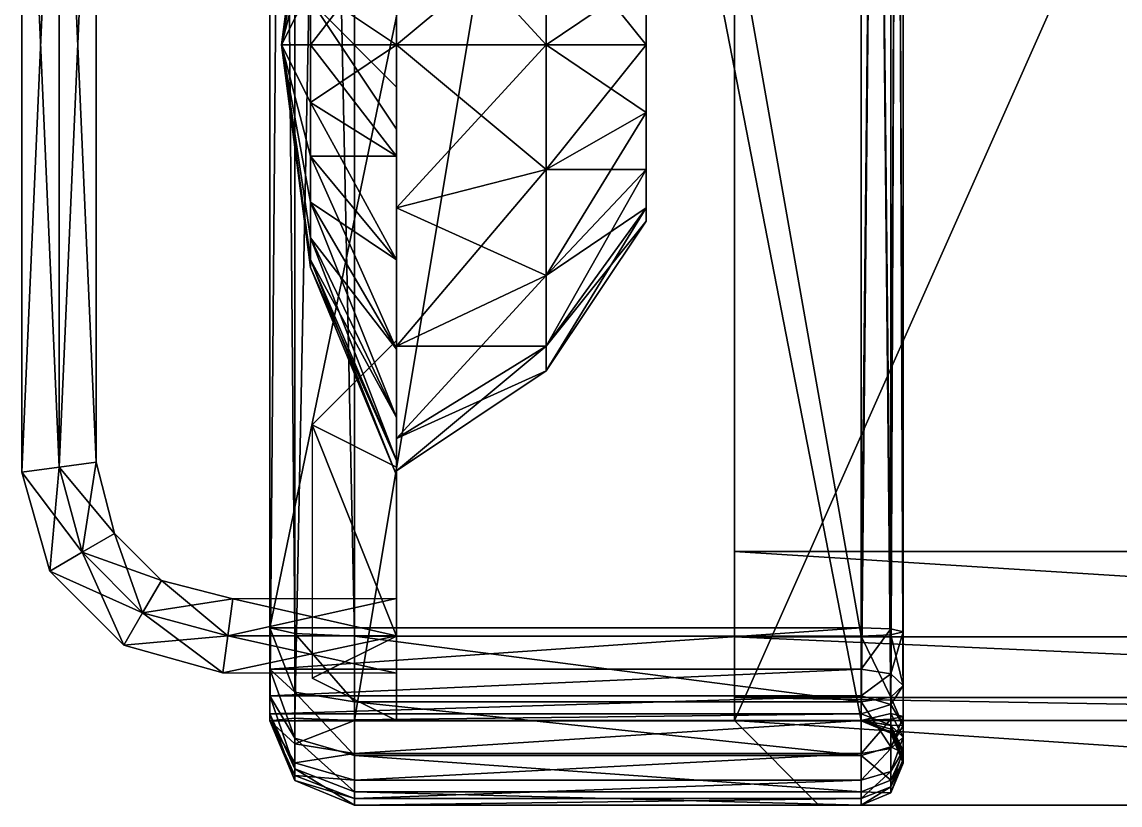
# Model space of a CAD drawing. Extents: x -226 to 261, y -163 to 113.
# Drawn here: x -226.09 to -193.58, y -72.5 to -49.32 of the extents above; entities that cross this region are included whole.
import ezdxf

# ---------------------------------------------------------------- set-up
doc = ezdxf.new("R2010")
doc.units = 0
doc.header["$MEASUREMENT"] = 0
doc.layers.get('0').update_dxf_attribs({"linetype": 'CONTINUOUS'})

msp = doc.modelspace()

# ---------------------------------------------------------------- linework, layer by layer
for points in [[(-218.75, 20.0072, -89.9973), (-218.75, -70.0072, -89.9973), (-201.25, -69.9995, -89.9995)], [(-201.25, 19.9995, -89.9995), (-218.75, 20.0072, -89.9973), (-201.25, -69.9995, -89.9995)], [(-218.75, 20.0072, -89.9973), (-218.017, 19.927, -91.7709), (-218.75, -70.0072, -89.9973)], [(-218.017, 19.927, -91.7709), (-218.017, -69.927, -91.7709), (-218.75, -70.0072, -89.9973)], [(-216.25, 20, -92.5), (-216.25, -70, -92.5), (-218.017, -69.927, -91.7709)], [(-218.017, 19.927, -91.7709), (-216.25, 20, -92.5), (-218.017, -69.927, -91.7709)], [(-201.25, 20, -92.5), (-201.25, -70, -92.5), (-216.25, -70, -92.5)], [(-216.25, 20, -92.5), (-201.25, 20, -92.5), (-216.25, -70, -92.5)], [(-215, 0, -60.1694), (-215, -70, -55), (-215, 20, -55)], [(-165, 20, -91.495), (-165, -70, -91.495), (-205, -70, -88.975)], [(-165, 20, -91.495), (-205, -70, -88.975), (-205, 20, -88.975)], [(-201.25, 20, -92.5), (-200.366, 19.9635, -92.1355), (-201.25, -70, -92.5)], [(-201.25, 19.9995, -89.9995), (-201.25, -69.9995, -89.9995), (-200.366, -69.7875, -90.377)], [(-200.366, 19.7875, -90.377), (-201.25, 19.9995, -89.9995), (-200.366, -69.7875, -90.377)], [(-200.366, 19.9635, -92.1355), (-200.366, -69.9635, -92.1355), (-201.25, -70, -92.5)], [(-200.366, 19.9635, -92.1355), (-200, 19.8755, -91.2562), (-200.366, -69.9635, -92.1355)], [(-200, 19.8755, -91.2562), (-200.366, 19.7875, -90.377), (-200, -69.8755, -91.2562)], [(-200, 19.8755, -91.2562), (-200, -69.8755, -91.2562), (-200.366, -69.9635, -92.1355)], [(-200.366, 19.7875, -90.377), (-200.366, -69.7875, -90.377), (-200, -69.8755, -91.2562)], [(-218.017, -67.427, -3.2291), (-218.017, 17.427, -3.2291), (-218.75, 17.2511, -4.9876)], [(-218.75, -67.251, -4.9876), (-218.75, 17.2511, -4.9876), (-201.25, 17.2511, -4.9876)], [(-201.25, -67.2511, -4.9876), (-218.75, -67.251, -4.9876), (-201.25, 17.2511, -4.9876)], [(-218.75, -67.251, -4.9876), (-218.017, -67.427, -3.2291), (-218.75, 17.2511, -4.9876)], [(-216.25, -67.5, -2.5), (-216.25, 17.5, -2.5), (-218.017, 17.427, -3.2291)], [(-218.017, -67.427, -3.2291), (-216.25, -67.5, -2.5), (-218.017, 17.427, -3.2291)], [(-201.25, -67.5, -2.5), (-201.25, 17.5, -2.5), (-216.25, 17.5, -2.5)], [(-216.25, -67.5, -2.5), (-201.25, -67.5, -2.5), (-216.25, 17.5, -2.5)], [(-215, -50, -84.8306), (-215, 17.5, -90), (-215, -67.5, -90)], [(-215, 17.5, -90), (-215, -50, -84.8306), (-215, -46.1049, -84.2014)], [(-200.366, -67.4635, -2.8645), (-200.366, 17.4635, -2.8645), (-201.25, 17.5, -2.5)], [(-201.25, -67.5, -2.5), (-200.366, -67.4635, -2.8645), (-201.25, 17.5, -2.5)], [(-201.25, -67.2511, -4.9876), (-201.25, 17.2511, -4.9876), (-200.366, 17.2875, -4.6231)], [(-200.366, -67.2875, -4.6231), (-201.25, -67.2511, -4.9876), (-200.366, 17.2875, -4.6231)], [(-200, -67.3755, -3.7438), (-200, 17.3755, -3.7438), (-200.366, 17.4635, -2.8645)], [(-200.366, -67.4635, -2.8645), (-200, -67.3755, -3.7438), (-200.366, 17.4635, -2.8645)], [(-200.366, -67.2875, -4.6231), (-200.366, 17.2875, -4.6231), (-200, 17.3755, -3.7438)], [(-200, -67.3755, -3.7438), (-200.366, -67.2875, -4.6231), (-200, 17.3755, -3.7438)], [(-165, -65, -5), (-165, 15, -5), (-205, 15, -5)], [(-165, -65, -5), (-205, 15, -5), (-205, -65, -5)], [(-215, -46.1049, -60.7986), (-215, -50, -60.1694), (-215, 0, -60.1694)], [(-215, 0, -60.1694), (-215, -50, -60.1694), (-215, -70, -55)], [(-224.994, -62.4992, -62.3715), (-226.092, -62.6453, -61.2637), (-226.092, -37.3547, -61.2637)], [(-224.994, -62.4992, -62.3715), (-226.092, -37.3547, -61.2637), (-224.994, -37.5008, -62.3715)], [(-226.092, -62.6453, -61.2637), (-224.994, -37.5008, -60.1558), (-226.092, -37.3547, -61.2637)], [(-224.994, -62.4992, -69.8715), (-226.092, -62.6453, -68.7637), (-226.092, -37.3547, -68.7637)], [(-224.994, -62.4992, -69.8715), (-226.092, -37.3547, -68.7637), (-224.994, -37.5008, -69.8715)], [(-226.092, -62.6453, -68.7637), (-224.994, -37.5008, -67.6558), (-226.092, -37.3547, -68.7637)], [(-224.994, -62.4992, -77.3715), (-226.092, -62.6453, -76.2637), (-226.092, -37.3547, -76.2637)], [(-224.994, -62.4992, -77.3715), (-226.092, -37.3547, -76.2637), (-224.994, -37.5008, -77.3715)], [(-226.092, -62.6453, -76.2637), (-224.994, -37.5008, -75.1558), (-226.092, -37.3547, -76.2637)], [(-224.994, -62.4992, -84.8715), (-226.092, -62.6453, -83.7637), (-226.092, -37.3547, -83.7637)], [(-224.994, -62.4992, -84.8715), (-226.092, -37.3547, -83.7637), (-224.994, -37.5008, -84.8715)], [(-226.092, -62.6453, -83.7637), (-224.994, -37.5008, -82.6558), (-226.092, -37.3547, -83.7637)], [(-226.092, -62.6453, -61.2637), (-224.994, -62.4992, -60.1558), (-224.994, -37.5008, -60.1558)], [(-226.092, -62.6453, -68.7637), (-224.994, -62.4992, -67.6558), (-224.994, -37.5008, -67.6558)], [(-226.092, -62.6453, -76.2637), (-224.994, -62.4992, -75.1558), (-224.994, -37.5008, -75.1558)], [(-226.092, -62.6453, -83.7637), (-224.994, -62.4992, -82.6558), (-224.994, -37.5008, -82.6558)], [(-224.994, -62.4992, -60.1558), (-223.896, -37.6469, -61.2637), (-224.994, -37.5008, -60.1558)], [(-223.896, -62.3531, -61.2637), (-224.994, -62.4992, -62.3715), (-224.994, -37.5008, -62.3715)], [(-223.896, -62.3531, -61.2637), (-224.994, -37.5008, -62.3715), (-223.896, -37.6469, -61.2637)], [(-224.994, -62.4992, -67.6558), (-223.896, -37.6469, -68.7637), (-224.994, -37.5008, -67.6558)], [(-223.896, -62.3531, -68.7637), (-224.994, -62.4992, -69.8715), (-224.994, -37.5008, -69.8715)], [(-223.896, -62.3531, -68.7637), (-224.994, -37.5008, -69.8715), (-223.896, -37.6469, -68.7637)], [(-224.994, -62.4992, -75.1558), (-223.896, -37.6469, -76.2637), (-224.994, -37.5008, -75.1558)], [(-223.896, -62.3531, -76.2637), (-224.994, -62.4992, -77.3715), (-224.994, -37.5008, -77.3715)], [(-223.896, -62.3531, -76.2637), (-224.994, -37.5008, -77.3715), (-223.896, -37.6469, -76.2637)], [(-224.994, -62.4992, -82.6558), (-223.896, -37.6469, -83.7637), (-224.994, -37.5008, -82.6558)], [(-223.896, -62.3531, -83.7637), (-224.994, -62.4992, -84.8715), (-224.994, -37.5008, -84.8715)], [(-223.896, -62.3531, -83.7637), (-224.994, -37.5008, -84.8715), (-223.896, -37.6469, -83.7637)], [(-224.994, -62.4992, -60.1558), (-223.896, -62.3531, -61.2637), (-223.896, -37.6469, -61.2637)], [(-224.994, -62.4992, -67.6558), (-223.896, -62.3531, -68.7637), (-223.896, -37.6469, -68.7637)], [(-224.994, -62.4992, -75.1558), (-223.896, -62.3531, -76.2637), (-223.896, -37.6469, -76.2637)], [(-224.994, -62.4992, -82.6558), (-223.896, -62.3531, -83.7637), (-223.896, -37.6469, -83.7637)], [(-218.413, -50, -72.5), (-217.545, -43.632, -70.7937), (-217.545, -43.4074, -72.5)], [(-218.413, -50, -72.5), (-217.545, -43.4074, -72.5), (-217.545, -43.632, -74.2063)], [(-218.413, -50, -72.5), (-217.545, -44.2906, -69.2037), (-217.545, -43.632, -70.7937)], [(-218.413, -50, -72.5), (-217.545, -43.632, -74.2063), (-217.545, -44.2906, -75.7963)], [(-218.413, -50, -72.5), (-217.545, -45.3383, -67.8383), (-217.545, -44.2906, -69.2037)], [(-218.413, -50, -72.5), (-217.545, -44.2906, -75.7963), (-217.545, -45.3383, -77.1617)], [(-215, -50, -59.889), (-215, -45.174, -60.849), (-210.572, -46.3063, -63.5827)], [(-215, -45.174, -84.151), (-215, -50, -85.111), (-210.572, -50, -82.152)], [(-210.572, -46.3063, -81.4173), (-215, -45.174, -84.151), (-210.572, -50, -82.152)], [(-218.413, -50, -72.5), (-217.545, -46.7037, -66.7906), (-217.545, -45.3383, -67.8383)], [(-218.413, -50, -72.5), (-217.545, -45.3383, -77.1617), (-217.545, -46.7037, -78.2094)], [(-210.572, -50, -62.848), (-215, -50, -59.889), (-210.572, -46.3063, -63.5827)], [(-210.572, -50, -62.848), (-210.572, -46.3063, -63.5827), (-207.613, -48.001, -67.674)], [(-210.572, -46.3063, -81.4173), (-210.572, -50, -82.152), (-207.613, -50, -77.7236)], [(-207.613, -48.001, -77.326), (-210.572, -46.3063, -81.4173), (-207.613, -50, -77.7236)], [(-218.413, -50, -72.5), (-217.545, -48.2937, -66.132), (-217.545, -46.7037, -66.7906)], [(-218.413, -50, -72.5), (-217.545, -46.7037, -78.2094), (-217.545, -48.2937, -78.868)], [(-217.545, -50, -65.9074), (-215, -50, -59.7641), (-215, -46.7037, -60.198)], [(-217.545, -50, -65.9074), (-215, -46.7037, -60.198), (-217.545, -48.2937, -66.132)], [(-217.545, -48.2937, -78.868), (-215, -46.7037, -84.802), (-215, -50, -85.2359)], [(-217.5, -48.75, -17.5), (-215, -52.5, -5), (-215, -47.5, -5)], [(-217.5, -48.75, -25), (-215, -52.5, -16.25), (-215, -47.5, -16.25)], [(-217.5, -48.75, -32.5), (-215, -52.5, -23.75), (-215, -47.5, -23.75)], [(-217.5, -48.75, -40), (-215, -52.5, -31.25), (-215, -47.5, -31.25)], [(-217.5, -48.75, -47.5), (-215, -52.5, -38.75), (-215, -47.5, -38.75)], [(-217.5, -48.75, -55), (-215, -52.5, -46.25), (-215, -47.5, -46.25)], [(-207.613, -50, -67.2764), (-210.572, -50, -62.848), (-207.613, -48.001, -67.674)], [(-218.413, -50, -72.5), (-217.545, -50, -65.9074), (-217.545, -48.2937, -66.132)], [(-218.413, -50, -72.5), (-217.545, -48.2937, -78.868), (-217.545, -50, -79.0926)], [(-217.545, -48.2937, -78.868), (-215, -50, -85.2359), (-217.545, -50, -79.0926)], [(-217.5, -48.75, -17.5), (-215, -51.25, -17.5), (-215, -52.5, -5)], [(-217.5, -48.75, -25), (-215, -51.25, -25), (-215, -52.5, -16.25)], [(-217.5, -48.75, -32.5), (-215, -51.25, -32.5), (-215, -52.5, -23.75)], [(-217.5, -48.75, -40), (-215, -51.25, -40), (-215, -52.5, -31.25)], [(-217.5, -48.75, -47.5), (-215, -51.25, -47.5), (-215, -52.5, -38.75)], [(-217.5, -48.75, -55), (-215, -51.25, -55), (-215, -52.5, -46.25)], [(-218.413, -50, -72.5), (-217.545, -50, -79.0926), (-217.545, -51.7063, -78.868)], [(-218.413, -50, -72.5), (-217.545, -51.7063, -78.868), (-217.545, -53.2963, -78.2094)], [(-218.413, -50, -72.5), (-217.545, -53.2963, -78.2094), (-217.545, -54.6617, -77.1617)], [(-218.413, -50, -72.5), (-217.545, -54.6617, -77.1617), (-217.545, -55.7094, -75.7963)], [(-218.413, -50, -72.5), (-217.545, -55.7094, -75.7963), (-217.545, -56.368, -74.2063)], [(-218.413, -50, -72.5), (-217.545, -56.368, -74.2063), (-217.545, -56.5926, -72.5)], [(-218.413, -50, -72.5), (-217.545, -56.5926, -72.5), (-217.545, -56.368, -70.7937)], [(-218.413, -50, -72.5), (-217.545, -56.368, -70.7937), (-217.545, -55.7094, -69.2037)], [(-218.413, -50, -72.5), (-217.545, -55.7094, -69.2037), (-217.545, -54.6617, -67.8383)], [(-218.413, -50, -72.5), (-217.545, -54.6617, -67.8383), (-217.545, -53.2963, -66.7906)], [(-218.413, -50, -72.5), (-217.545, -53.2963, -66.7906), (-217.545, -51.7063, -66.132)], [(-218.413, -50, -72.5), (-217.545, -51.7063, -66.132), (-217.545, -50, -65.9074)], [(-217.545, -50, -79.0926), (-215, -50, -85.2359), (-215, -53.2963, -84.802)], [(-217.545, -50, -79.0926), (-215, -53.2963, -84.802), (-217.545, -51.7063, -78.868)], [(-217.545, -51.7063, -66.132), (-215, -53.2963, -60.198), (-215, -50, -59.7641)], [(-217.545, -51.7063, -66.132), (-215, -50, -59.7641), (-217.545, -50, -65.9074)], [(-215, -53.8951, -84.2014), (-215, -50, -84.8306), (-215, -67.5, -90)], [(-215, -50, -60.1694), (-215, -53.8951, -60.7986), (-215, -70, -55)], [(-215, -54.826, -60.849), (-215, -50, -59.889), (-210.572, -50, -62.848)], [(-210.572, -53.6937, -63.5827), (-215, -54.826, -60.849), (-210.572, -50, -62.848)], [(-215, -50, -85.111), (-215, -54.826, -84.151), (-210.572, -53.6937, -81.4173)], [(-210.572, -50, -82.152), (-215, -50, -85.111), (-210.572, -53.6937, -81.4173)], [(-210.572, -53.6937, -63.5827), (-210.572, -50, -62.848), (-207.613, -50, -67.2764)], [(-207.613, -51.999, -67.674), (-210.572, -53.6937, -63.5827), (-207.613, -50, -67.2764)], [(-210.572, -50, -82.152), (-210.572, -53.6937, -81.4173), (-207.613, -51.999, -77.326)], [(-207.613, -50, -77.7236), (-210.572, -50, -82.152), (-207.613, -51.999, -77.326)], [(-215, -51.25, -17.5), (-215, -58.75, -17.5), (-215, -57.5, -5)], [(-215, -51.25, -17.5), (-215, -57.5, -5), (-215, -52.5, -5)], [(-215, -51.25, -25), (-215, -58.75, -25), (-215, -57.5, -16.25)], [(-215, -51.25, -25), (-215, -57.5, -16.25), (-215, -52.5, -16.25)], [(-215, -51.25, -32.5), (-215, -58.75, -32.5), (-215, -57.5, -23.75)], [(-215, -51.25, -32.5), (-215, -57.5, -23.75), (-215, -52.5, -23.75)], [(-215, -51.25, -40), (-215, -58.75, -40), (-215, -57.5, -31.25)], [(-215, -51.25, -40), (-215, -57.5, -31.25), (-215, -52.5, -31.25)], [(-215, -51.25, -47.5), (-215, -58.75, -47.5), (-215, -57.5, -38.75)], [(-215, -51.25, -47.5), (-215, -57.5, -38.75), (-215, -52.5, -38.75)], [(-215, -51.25, -55), (-215, -58.75, -55), (-215, -57.5, -46.25)], [(-215, -51.25, -55), (-215, -57.5, -46.25), (-215, -52.5, -46.25)], [(-217.545, -51.7063, -78.868), (-215, -53.2963, -84.802), (-215, -56.368, -83.5296)], [(-217.545, -51.7063, -78.868), (-215, -56.368, -83.5296), (-217.545, -53.2963, -78.2094)], [(-217.545, -53.2963, -66.7906), (-215, -53.2963, -60.198), (-217.545, -51.7063, -66.132)], [(-210.572, -56.825, -65.675), (-210.572, -53.6937, -63.5827), (-207.613, -51.999, -67.674)], [(-207.613, -53.6937, -68.8063), (-210.572, -56.825, -65.675), (-207.613, -51.999, -67.674)], [(-207.613, -51.999, -77.326), (-210.572, -53.6937, -81.4173), (-207.613, -53.6937, -76.1937)], [(-217.545, -53.2963, -78.2094), (-215, -56.368, -83.5296), (-215, -59.0057, -81.5057)], [(-217.545, -53.2963, -78.2094), (-215, -59.0057, -81.5057), (-217.545, -54.6617, -77.1617)], [(-217.545, -54.6617, -67.8383), (-215, -56.368, -61.4703), (-217.545, -53.2963, -66.7906)], [(-217.545, -53.2963, -66.7906), (-215, -56.368, -61.4703), (-215, -53.2963, -60.198)], [(-215, -58.9173, -63.5827), (-215, -54.826, -60.849), (-210.572, -53.6937, -63.5827)], [(-210.572, -56.825, -65.675), (-215, -58.9173, -63.5827), (-210.572, -53.6937, -63.5827)], [(-210.572, -53.6937, -81.4173), (-215, -54.826, -84.151), (-210.572, -56.825, -79.325)], [(-215, -57.2796, -82.4497), (-215, -53.8951, -84.2014), (-215, -67.5, -90)], [(-215, -53.8951, -60.7986), (-215, -57.2796, -62.5503), (-215, -70, -55)], [(-210.572, -58.9173, -68.8063), (-210.572, -56.825, -65.675), (-207.613, -53.6937, -68.8063)], [(-207.613, -54.826, -70.501), (-210.572, -58.9173, -68.8063), (-207.613, -53.6937, -68.8063)], [(-207.613, -53.6937, -76.1937), (-210.572, -56.825, -79.325), (-207.613, -54.826, -74.499)], [(-210.572, -53.6937, -81.4173), (-210.572, -56.825, -79.325), (-207.613, -53.6937, -76.1937)], [(-217.545, -54.6617, -77.1617), (-215, -59.0057, -81.5057), (-215, -61.0296, -78.868)], [(-217.545, -54.6617, -77.1617), (-215, -61.0296, -78.868), (-217.545, -55.7094, -75.7963)], [(-217.545, -55.7094, -69.2037), (-215, -59.0057, -63.4943), (-217.545, -54.6617, -67.8383)], [(-217.545, -54.6617, -67.8383), (-215, -59.0057, -63.4943), (-215, -56.368, -61.4703)], [(-215, -54.826, -84.151), (-215, -58.9173, -81.4173), (-210.572, -56.825, -79.325)], [(-210.572, -59.6521, -72.5), (-210.572, -58.9173, -68.8063), (-207.613, -54.826, -70.501)], [(-207.613, -55.2236, -72.5), (-210.572, -59.6521, -72.5), (-207.613, -54.826, -70.501)], [(-207.613, -54.826, -74.499), (-210.572, -58.9173, -76.1937), (-207.613, -55.2236, -72.5)], [(-210.572, -56.825, -79.325), (-210.572, -58.9173, -76.1937), (-207.613, -54.826, -74.499)], [(-210.572, -58.9173, -76.1937), (-210.572, -59.6521, -72.5), (-207.613, -55.2236, -72.5)], [(-217.545, -55.7094, -75.7963), (-215, -61.0296, -78.868), (-215, -62.302, -75.7963)], [(-217.545, -55.7094, -75.7963), (-215, -62.302, -75.7963), (-217.545, -56.368, -74.2063)], [(-217.545, -56.368, -70.7937), (-215, -61.0297, -66.132), (-217.545, -55.7094, -69.2037)], [(-217.545, -55.7094, -69.2037), (-215, -61.0297, -66.132), (-215, -59.0057, -63.4943)], [(-217.545, -56.368, -74.2063), (-215, -62.302, -75.7963), (-215, -62.736, -72.5)], [(-217.545, -56.368, -74.2063), (-215, -62.736, -72.5), (-217.545, -56.5926, -72.5)], [(-217.545, -56.5926, -72.5), (-215, -62.302, -69.2037), (-217.545, -56.368, -70.7937)], [(-217.545, -56.368, -70.7937), (-215, -62.302, -69.2037), (-215, -61.0297, -66.132)], [(-217.545, -56.5926, -72.5), (-215, -62.736, -72.5), (-215, -62.302, -69.2037)], [(-215, -61.651, -67.674), (-215, -58.9173, -63.5827), (-210.572, -56.825, -65.675)], [(-210.572, -58.9173, -68.8063), (-215, -61.651, -67.674), (-210.572, -56.825, -65.675)], [(-210.572, -56.825, -79.325), (-215, -58.9173, -81.4173), (-210.572, -58.9173, -76.1937)], [(-215, -59.9497, -79.7796), (-215, -57.2796, -82.4497), (-215, -67.5, -90)], [(-215, -57.2796, -62.5503), (-215, -59.9497, -65.2204), (-215, -70, -55)], [(-215, -58.75, -17.5), (-215, -62.5, -5), (-215, -57.5, -5)], [(-215, -58.75, -25), (-215, -62.5, -16.25), (-215, -57.5, -16.25)], [(-215, -58.75, -32.5), (-215, -62.5, -23.75), (-215, -57.5, -23.75)], [(-215, -58.75, -40), (-215, -62.5, -31.25), (-215, -57.5, -31.25)], [(-215, -58.75, -47.5), (-215, -62.5, -38.75), (-215, -57.5, -38.75)], [(-215, -58.75, -55), (-215, -62.5, -46.25), (-215, -57.5, -46.25)], [(-215, -58.75, -17.5), (-217.5, -61.25, -17.5), (-215, -62.5, -5)], [(-215, -58.75, -25), (-217.5, -61.25, -25), (-215, -62.5, -16.25)], [(-215, -58.75, -32.5), (-217.5, -61.25, -32.5), (-215, -62.5, -23.75)], [(-215, -58.75, -40), (-217.5, -61.25, -40), (-215, -62.5, -31.25)], [(-215, -58.75, -47.5), (-217.5, -61.25, -47.5), (-215, -62.5, -38.75)], [(-215, -58.75, -55), (-217.5, -61.25, -55), (-215, -62.5, -46.25)], [(-215, -62.611, -72.5), (-215, -61.651, -67.674), (-210.572, -58.9173, -68.8063)], [(-210.572, -59.6521, -72.5), (-215, -62.611, -72.5), (-210.572, -58.9173, -68.8063)], [(-210.572, -58.9173, -76.1937), (-215, -61.651, -77.326), (-210.572, -59.6521, -72.5)], [(-215, -58.9173, -81.4173), (-215, -61.651, -77.326), (-210.572, -58.9173, -76.1937)], [(-215, -61.651, -77.326), (-215, -62.611, -72.5), (-210.572, -59.6521, -72.5)], [(-215, -59.9497, -79.7796), (-215, -67.5, -90), (-215, -68.2897, -89.8724)], [(-215, -59.9497, -79.7796), (-215, -68.2897, -89.8724), (-215, -68.9759, -89.5173)], [(-215, -59.9497, -79.7796), (-215, -68.9759, -89.5173), (-215, -69.5173, -88.9759)], [(-215, -59.9497, -79.7796), (-215, -69.5173, -88.9759), (-215, -69.8724, -88.2897)], [(-215, -59.9497, -79.7796), (-215, -69.8724, -88.2897), (-215, -70, -87.5)], [(-215, -61.7014, -76.3951), (-215, -59.9497, -79.7796), (-215, -70, -87.5)], [(-215, -59.9497, -65.2204), (-215, -61.7014, -68.6049), (-215, -70, -55)], [(-217.5, -61.25, -17.5), (-217.5, -68.75, -17.5), (-215, -67.5, -5)], [(-217.5, -61.25, -17.5), (-215, -67.5, -5), (-215, -62.5, -5)], [(-217.5, -61.25, -25), (-217.5, -68.75, -25), (-215, -67.5, -16.25)], [(-217.5, -61.25, -25), (-215, -67.5, -16.25), (-215, -62.5, -16.25)], [(-217.5, -61.25, -32.5), (-217.5, -68.75, -32.5), (-215, -67.5, -23.75)], [(-217.5, -61.25, -32.5), (-215, -67.5, -23.75), (-215, -62.5, -23.75)], [(-217.5, -61.25, -40), (-217.5, -68.75, -40), (-215, -67.5, -31.25)], [(-217.5, -61.25, -40), (-215, -67.5, -31.25), (-215, -62.5, -31.25)], [(-217.5, -61.25, -47.5), (-217.5, -68.75, -47.5), (-215, -67.5, -38.75)], [(-217.5, -61.25, -47.5), (-215, -67.5, -38.75), (-215, -62.5, -38.75)], [(-217.5, -61.25, -55), (-217.5, -68.75, -55), (-215, -67.5, -46.25)], [(-217.5, -61.25, -55), (-215, -67.5, -46.25), (-215, -62.5, -46.25)], [(-215, -62.3306, -72.5), (-215, -61.7014, -76.3951), (-215, -70, -87.5)], [(-215, -61.7014, -68.6049), (-215, -62.3306, -72.5), (-215, -70, -55)], [(-224.311, -65.0194, -60.1558), (-223.896, -62.3531, -61.2637), (-224.994, -62.4992, -60.1558)], [(-223.353, -64.4641, -61.2637), (-224.994, -62.4992, -62.3715), (-223.896, -62.3531, -61.2637)], [(-224.311, -65.0194, -67.6558), (-223.896, -62.3531, -68.7637), (-224.994, -62.4992, -67.6558)], [(-223.353, -64.4641, -68.7637), (-224.994, -62.4992, -69.8715), (-223.896, -62.3531, -68.7637)], [(-224.311, -65.0194, -75.1558), (-223.896, -62.3531, -76.2637), (-224.994, -62.4992, -75.1558)], [(-223.353, -64.4641, -76.2637), (-224.994, -62.4992, -77.3715), (-223.896, -62.3531, -76.2637)], [(-224.311, -65.0194, -82.6558), (-223.896, -62.3531, -83.7637), (-224.994, -62.4992, -82.6558)], [(-223.353, -64.4641, -83.7637), (-224.994, -62.4992, -84.8715), (-223.896, -62.3531, -83.7637)], [(-224.311, -65.0194, -60.1558), (-223.353, -64.4641, -61.2637), (-223.896, -62.3531, -61.2637)], [(-224.311, -65.0194, -67.6558), (-223.353, -64.4641, -68.7637), (-223.896, -62.3531, -68.7637)], [(-224.311, -65.0194, -75.1558), (-223.353, -64.4641, -76.2637), (-223.896, -62.3531, -76.2637)], [(-224.311, -65.0194, -82.6558), (-223.353, -64.4641, -83.7637), (-223.896, -62.3531, -83.7637)], [(-215, -62.3306, -72.5), (-215, -70, -87.5), (-215, -70, -55)], [(-224.311, -65.0194, -62.3715), (-226.092, -62.6453, -61.2637), (-224.994, -62.4992, -62.3715)], [(-225.27, -65.5746, -61.2637), (-224.994, -62.4992, -60.1558), (-226.092, -62.6453, -61.2637)], [(-224.311, -65.0194, -69.8715), (-226.092, -62.6453, -68.7637), (-224.994, -62.4992, -69.8715)], [(-225.27, -65.5746, -68.7637), (-224.994, -62.4992, -67.6558), (-226.092, -62.6453, -68.7637)], [(-224.311, -65.0194, -77.3715), (-226.092, -62.6453, -76.2637), (-224.994, -62.4992, -77.3715)], [(-225.27, -65.5746, -76.2637), (-224.994, -62.4992, -75.1558), (-226.092, -62.6453, -76.2637)], [(-224.311, -65.0194, -84.8715), (-226.092, -62.6453, -83.7637), (-224.994, -62.4992, -84.8715)], [(-225.27, -65.5746, -83.7637), (-224.994, -62.4992, -82.6558), (-226.092, -62.6453, -83.7637)], [(-224.311, -65.0194, -62.3715), (-225.27, -65.5746, -61.2637), (-226.092, -62.6453, -61.2637)], [(-224.311, -65.0194, -69.8715), (-225.27, -65.5746, -68.7637), (-226.092, -62.6453, -68.7637)], [(-224.311, -65.0194, -77.3715), (-225.27, -65.5746, -76.2637), (-226.092, -62.6453, -76.2637)], [(-224.311, -65.0194, -84.8715), (-225.27, -65.5746, -83.7637), (-226.092, -62.6453, -83.7637)], [(-225.27, -65.5746, -61.2637), (-224.311, -65.0194, -60.1558), (-224.994, -62.4992, -60.1558)], [(-225.27, -65.5746, -68.7637), (-224.311, -65.0194, -67.6558), (-224.994, -62.4992, -67.6558)], [(-225.27, -65.5746, -76.2637), (-224.311, -65.0194, -75.1558), (-224.994, -62.4992, -75.1558)], [(-225.27, -65.5746, -83.7637), (-224.311, -65.0194, -82.6558), (-224.994, -62.4992, -82.6558)], [(-223.353, -64.4641, -61.2637), (-224.311, -65.0194, -62.3715), (-224.994, -62.4992, -62.3715)], [(-223.353, -64.4641, -68.7637), (-224.311, -65.0194, -69.8715), (-224.994, -62.4992, -69.8715)], [(-223.353, -64.4641, -76.2637), (-224.311, -65.0194, -77.3715), (-224.994, -62.4992, -77.3715)], [(-223.353, -64.4641, -83.7637), (-224.311, -65.0194, -84.8715), (-224.994, -62.4992, -84.8715)], [(-222.519, -66.8114, -60.1558), (-223.353, -64.4641, -61.2637), (-224.311, -65.0194, -60.1558)], [(-221.964, -65.8527, -61.2637), (-224.311, -65.0194, -62.3715), (-223.353, -64.4641, -61.2637)], [(-222.519, -66.8114, -67.6558), (-223.353, -64.4641, -68.7637), (-224.311, -65.0194, -67.6558)], [(-221.964, -65.8527, -68.7637), (-224.311, -65.0194, -69.8715), (-223.353, -64.4641, -68.7637)], [(-222.519, -66.8114, -75.1558), (-223.353, -64.4641, -76.2637), (-224.311, -65.0194, -75.1558)], [(-221.964, -65.8527, -76.2637), (-224.311, -65.0194, -77.3715), (-223.353, -64.4641, -76.2637)], [(-222.519, -66.8114, -82.6558), (-223.353, -64.4641, -83.7637), (-224.311, -65.0194, -82.6558)], [(-221.964, -65.8527, -83.7637), (-224.311, -65.0194, -84.8715), (-223.353, -64.4641, -83.7637)], [(-222.519, -66.8114, -60.1558), (-221.964, -65.8527, -61.2637), (-223.353, -64.4641, -61.2637)], [(-222.519, -66.8114, -67.6558), (-221.964, -65.8527, -68.7637), (-223.353, -64.4641, -68.7637)], [(-222.519, -66.8114, -75.1558), (-221.964, -65.8527, -76.2637), (-223.353, -64.4641, -76.2637)], [(-222.519, -66.8114, -82.6558), (-221.964, -65.8527, -83.7637), (-223.353, -64.4641, -83.7637)], [(-165, -67.5225, -5.6832), (-165, -65, -5), (-205, -65, -5)], [(-165, -67.5225, -5.6832), (-205, -65, -5), (-205, -67.5225, -5.6832)], [(-222.519, -66.8114, -62.3715), (-225.27, -65.5746, -61.2637), (-224.311, -65.0194, -62.3715)], [(-223.075, -67.7701, -61.2637), (-224.311, -65.0194, -60.1558), (-225.27, -65.5746, -61.2637)], [(-222.519, -66.8114, -69.8715), (-225.27, -65.5746, -68.7637), (-224.311, -65.0194, -69.8715)], [(-223.075, -67.7701, -68.7637), (-224.311, -65.0194, -67.6558), (-225.27, -65.5746, -68.7637)], [(-222.519, -66.8114, -77.3715), (-225.27, -65.5746, -76.2637), (-224.311, -65.0194, -77.3715)], [(-223.075, -67.7701, -76.2637), (-224.311, -65.0194, -75.1558), (-225.27, -65.5746, -76.2637)], [(-222.519, -66.8114, -84.8715), (-225.27, -65.5746, -83.7637), (-224.311, -65.0194, -84.8715)], [(-223.075, -67.7701, -83.7637), (-224.311, -65.0194, -82.6558), (-225.27, -65.5746, -83.7637)], [(-223.075, -67.7701, -61.2637), (-222.519, -66.8114, -60.1558), (-224.311, -65.0194, -60.1558)], [(-221.964, -65.8527, -61.2637), (-222.519, -66.8114, -62.3715), (-224.311, -65.0194, -62.3715)], [(-223.075, -67.7701, -68.7637), (-222.519, -66.8114, -67.6558), (-224.311, -65.0194, -67.6558)], [(-221.964, -65.8527, -68.7637), (-222.519, -66.8114, -69.8715), (-224.311, -65.0194, -69.8715)], [(-223.075, -67.7701, -76.2637), (-222.519, -66.8114, -75.1558), (-224.311, -65.0194, -75.1558)], [(-221.964, -65.8527, -76.2637), (-222.519, -66.8114, -77.3715), (-224.311, -65.0194, -77.3715)], [(-223.075, -67.7701, -83.7637), (-222.519, -66.8114, -82.6558), (-224.311, -65.0194, -82.6558)], [(-221.964, -65.8527, -83.7637), (-222.519, -66.8114, -84.8715), (-224.311, -65.0194, -84.8715)], [(-222.519, -66.8114, -62.3715), (-223.075, -67.7701, -61.2637), (-225.27, -65.5746, -61.2637)], [(-222.519, -66.8114, -69.8715), (-223.075, -67.7701, -68.7637), (-225.27, -65.5746, -68.7637)], [(-222.519, -66.8114, -77.3715), (-223.075, -67.7701, -76.2637), (-225.27, -65.5746, -76.2637)], [(-222.519, -66.8114, -84.8715), (-223.075, -67.7701, -83.7637), (-225.27, -65.5746, -83.7637)], [(-219.999, -67.4939, -60.1558), (-221.964, -65.8527, -61.2637), (-222.519, -66.8114, -60.1558)], [(-219.853, -66.3957, -61.2637), (-222.519, -66.8114, -62.3715), (-221.964, -65.8527, -61.2637)], [(-219.999, -67.4939, -67.6558), (-221.964, -65.8527, -68.7637), (-222.519, -66.8114, -67.6558)], [(-219.853, -66.3957, -68.7637), (-222.519, -66.8114, -69.8715), (-221.964, -65.8527, -68.7637)], [(-219.999, -67.4939, -75.1558), (-221.964, -65.8527, -76.2637), (-222.519, -66.8114, -75.1558)], [(-219.853, -66.3957, -76.2637), (-222.519, -66.8114, -77.3715), (-221.964, -65.8527, -76.2637)], [(-219.999, -67.4939, -82.6558), (-221.964, -65.8527, -83.7637), (-222.519, -66.8114, -82.6558)], [(-219.853, -66.3957, -83.7637), (-222.519, -66.8114, -84.8715), (-221.964, -65.8527, -83.7637)], [(-219.999, -67.4939, -60.1558), (-219.853, -66.3957, -61.2637), (-221.964, -65.8527, -61.2637)], [(-219.999, -67.4939, -67.6558), (-219.853, -66.3957, -68.7637), (-221.964, -65.8527, -68.7637)], [(-219.999, -67.4939, -75.1558), (-219.853, -66.3957, -76.2637), (-221.964, -65.8527, -76.2637)], [(-219.999, -67.4939, -82.6558), (-219.853, -66.3957, -83.7637), (-221.964, -65.8527, -83.7637)], [(-219.853, -66.3957, -61.2637), (-219.999, -67.4939, -62.3715), (-222.519, -66.8114, -62.3715)], [(-219.853, -66.3957, -68.7637), (-219.999, -67.4939, -69.8715), (-222.519, -66.8114, -69.8715)], [(-219.853, -66.3957, -76.2637), (-219.999, -67.4939, -77.3715), (-222.519, -66.8114, -77.3715)], [(-219.853, -66.3957, -83.7637), (-219.999, -67.4939, -84.8715), (-222.519, -66.8114, -84.8715)], [(-215, -66.3859, -61.2637), (-215, -67.4938, -62.3715), (-219.999, -67.4939, -62.3715)], [(-215, -66.3859, -61.2637), (-219.999, -67.4939, -62.3715), (-219.853, -66.3957, -61.2637)], [(-215, -66.3859, -68.7637), (-215, -67.4938, -69.8715), (-219.999, -67.4939, -69.8715)], [(-215, -66.3859, -68.7637), (-219.999, -67.4939, -69.8715), (-219.853, -66.3957, -68.7637)], [(-215, -66.3859, -76.2637), (-215, -67.4938, -77.3715), (-219.999, -67.4939, -77.3715)], [(-215, -66.3859, -76.2637), (-219.999, -67.4939, -77.3715), (-219.853, -66.3957, -76.2637)], [(-215, -66.3859, -83.7637), (-215, -67.4938, -84.8715), (-219.999, -67.4939, -84.8715)], [(-215, -66.3859, -83.7637), (-219.999, -67.4939, -84.8715), (-219.853, -66.3957, -83.7637)], [(-215, -67.4938, -60.1558), (-219.853, -66.3957, -61.2637), (-219.999, -67.4939, -60.1558)], [(-215, -67.4938, -67.6558), (-219.853, -66.3957, -68.7637), (-219.999, -67.4939, -67.6558)], [(-215, -67.4938, -75.1558), (-219.853, -66.3957, -76.2637), (-219.999, -67.4939, -75.1558)], [(-215, -67.4938, -82.6558), (-219.853, -66.3957, -83.7637), (-219.999, -67.4939, -82.6558)], [(-215, -67.4938, -60.1558), (-215, -66.3859, -61.2637), (-219.853, -66.3957, -61.2637)], [(-215, -67.4938, -67.6558), (-215, -66.3859, -68.7637), (-219.853, -66.3957, -68.7637)], [(-215, -67.4938, -75.1558), (-215, -66.3859, -76.2637), (-219.853, -66.3957, -76.2637)], [(-215, -67.4938, -82.6558), (-215, -66.3859, -83.7637), (-219.853, -66.3957, -83.7637)], [(-219.999, -67.4939, -62.3715), (-223.075, -67.7701, -61.2637), (-222.519, -66.8114, -62.3715)], [(-220.145, -68.5921, -61.2637), (-222.519, -66.8114, -60.1558), (-223.075, -67.7701, -61.2637)], [(-219.999, -67.4939, -69.8715), (-223.075, -67.7701, -68.7637), (-222.519, -66.8114, -69.8715)], [(-220.145, -68.5921, -68.7637), (-222.519, -66.8114, -67.6558), (-223.075, -67.7701, -68.7637)], [(-219.999, -67.4939, -77.3715), (-223.075, -67.7701, -76.2637), (-222.519, -66.8114, -77.3715)], [(-220.145, -68.5921, -76.2637), (-222.519, -66.8114, -75.1558), (-223.075, -67.7701, -76.2637)], [(-219.999, -67.4939, -84.8715), (-223.075, -67.7701, -83.7637), (-222.519, -66.8114, -84.8715)], [(-220.145, -68.5921, -83.7637), (-222.519, -66.8114, -82.6558), (-223.075, -67.7701, -83.7637)], [(-220.145, -68.5921, -61.2637), (-219.999, -67.4939, -60.1558), (-222.519, -66.8114, -60.1558)], [(-220.145, -68.5921, -68.7637), (-219.999, -67.4939, -67.6558), (-222.519, -66.8114, -67.6558)], [(-220.145, -68.5921, -76.2637), (-219.999, -67.4939, -75.1558), (-222.519, -66.8114, -75.1558)], [(-220.145, -68.5921, -83.7637), (-219.999, -67.4939, -82.6558), (-222.519, -66.8114, -82.6558)], [(-218.75, -68.4798, -5.1994), (-218.75, -67.251, -4.9876), (-201.25, -67.2511, -4.9876)], [(-218.017, -69.1622, -3.5691), (-218.017, -67.427, -3.2291), (-218.75, -67.251, -4.9876)], [(-218.75, -68.4798, -5.1994), (-218.017, -69.1622, -3.5691), (-218.75, -67.251, -4.9876)], [(-201.25, -68.4798, -5.1994), (-218.75, -68.4798, -5.1994), (-201.25, -67.2511, -4.9876)], [(-201.25, -68.4798, -5.1994), (-201.25, -67.2511, -4.9876), (-200.366, -67.2875, -4.6231)], [(-200.366, -68.6213, -4.8614), (-201.25, -68.4798, -5.1994), (-200.366, -67.2875, -4.6231)], [(-200.366, -68.6213, -4.8614), (-200.366, -67.2875, -4.6231), (-200, -67.3755, -3.7438)], [(-219.999, -67.4939, -62.3715), (-220.145, -68.5921, -61.2637), (-223.075, -67.7701, -61.2637)], [(-219.999, -67.4939, -69.8715), (-220.145, -68.5921, -68.7637), (-223.075, -67.7701, -68.7637)], [(-219.999, -67.4939, -77.3715), (-220.145, -68.5921, -76.2637), (-223.075, -67.7701, -76.2637)], [(-219.999, -67.4939, -84.8715), (-220.145, -68.5921, -83.7637), (-223.075, -67.7701, -83.7637)], [(-215, -67.4938, -62.3715), (-215, -68.6017, -61.2637), (-220.145, -68.5921, -61.2637)], [(-215, -67.4938, -62.3715), (-220.145, -68.5921, -61.2637), (-219.999, -67.4939, -62.3715)], [(-215, -67.4938, -69.8715), (-215, -68.6017, -68.7637), (-220.145, -68.5921, -68.7637)], [(-215, -67.4938, -69.8715), (-220.145, -68.5921, -68.7637), (-219.999, -67.4939, -69.8715)], [(-215, -67.4938, -77.3715), (-215, -68.6017, -76.2637), (-220.145, -68.5921, -76.2637)], [(-215, -67.4938, -77.3715), (-220.145, -68.5921, -76.2637), (-219.999, -67.4939, -77.3715)], [(-215, -67.4938, -84.8715), (-215, -68.6017, -83.7637), (-220.145, -68.5921, -83.7637)], [(-215, -67.4938, -84.8715), (-220.145, -68.5921, -83.7637), (-219.999, -67.4939, -84.8715)], [(-215, -68.6017, -61.2637), (-219.999, -67.4939, -60.1558), (-220.145, -68.5921, -61.2637)], [(-215, -68.6017, -68.7637), (-219.999, -67.4939, -67.6558), (-220.145, -68.5921, -68.7637)], [(-215, -68.6017, -76.2637), (-219.999, -67.4939, -75.1558), (-220.145, -68.5921, -76.2637)], [(-215, -68.6017, -83.7637), (-219.999, -67.4939, -82.6558), (-220.145, -68.5921, -83.7637)], [(-215, -68.6017, -61.2637), (-215, -67.4938, -60.1558), (-219.999, -67.4939, -60.1558)], [(-215, -68.6017, -68.7637), (-215, -67.4938, -67.6558), (-219.999, -67.4939, -67.6558)], [(-215, -68.6017, -76.2637), (-215, -67.4938, -75.1558), (-219.999, -67.4939, -75.1558)], [(-215, -68.6017, -83.7637), (-215, -67.4938, -82.6558), (-219.999, -67.4939, -82.6558)], [(-216.25, -69.4452, -2.8933), (-216.25, -67.5, -2.5), (-218.017, -67.427, -3.2291)], [(-218.017, -69.1622, -3.5691), (-216.25, -69.4452, -2.8933), (-218.017, -67.427, -3.2291)], [(-217.5, -68.75, -17.5), (-215, -70, -5), (-215, -67.5, -5)], [(-217.5, -68.75, -25), (-215, -70, -16.25), (-215, -67.5, -16.25)], [(-217.5, -68.75, -32.5), (-215, -70, -23.75), (-215, -67.5, -23.75)], [(-217.5, -68.75, -40), (-215, -70, -31.25), (-215, -67.5, -31.25)], [(-217.5, -68.75, -47.5), (-215, -70, -38.75), (-215, -67.5, -38.75)], [(-217.5, -68.75, -55), (-215, -70, -46.25), (-215, -67.5, -46.25)], [(-201.25, -69.4452, -2.8933), (-201.25, -67.5, -2.5), (-216.25, -67.5, -2.5)], [(-216.25, -69.4452, -2.8933), (-201.25, -69.4452, -2.8933), (-216.25, -67.5, -2.5)], [(-165, -69.3168, -7.4775), (-165, -67.5225, -5.6832), (-205, -67.5225, -5.6832)], [(-165, -69.3168, -7.4775), (-205, -67.5225, -5.6832), (-205, -69.3168, -7.4775)], [(-200.366, -69.3037, -3.2312), (-200.366, -67.4635, -2.8645), (-201.25, -67.5, -2.5)], [(-201.25, -69.4452, -2.8933), (-200.366, -69.3037, -3.2312), (-201.25, -67.5, -2.5)], [(-200, -68.9625, -4.0463), (-200.366, -68.6213, -4.8614), (-200, -67.3755, -3.7438)], [(-200, -68.9625, -4.0463), (-200, -67.3755, -3.7438), (-200.366, -67.4635, -2.8645)], [(-200.366, -69.3037, -3.2312), (-200, -68.9625, -4.0463), (-200.366, -67.4635, -2.8645)], [(-218.75, -69.2668, -5.7332), (-218.75, -68.4798, -5.1994), (-201.25, -68.4798, -5.1994)], [(-201.25, -69.2668, -5.7332), (-218.75, -69.2668, -5.7332), (-201.25, -68.4798, -5.1994)], [(-218.017, -70.5165, -4.4835), (-218.017, -69.1622, -3.5691), (-218.75, -68.4798, -5.1994)], [(-218.75, -69.2668, -5.7332), (-218.017, -70.5165, -4.4835), (-218.75, -68.4798, -5.1994)], [(-201.25, -69.2668, -5.7332), (-201.25, -68.4798, -5.1994), (-200.366, -68.6213, -4.8614)], [(-217.5, -68.75, -17.5), (-215, -70, -17.5), (-215, -70, -5)], [(-217.5, -68.75, -25), (-215, -70, -25), (-215, -70, -16.25)], [(-217.5, -68.75, -32.5), (-215, -70, -32.5), (-215, -70, -23.75)], [(-217.5, -68.75, -40), (-215, -70, -40), (-215, -70, -31.25)], [(-217.5, -68.75, -47.5), (-215, -70, -47.5), (-215, -70, -38.75)], [(-217.5, -68.75, -55), (-215, -70, -55), (-215, -70, -46.25)], [(-200.366, -69.5259, -5.4741), (-201.25, -69.2668, -5.7332), (-200.366, -68.6213, -4.8614)], [(-200.366, -69.5259, -5.4741), (-200.366, -68.6213, -4.8614), (-200, -68.9625, -4.0463)], [(-216.25, -71.0346, -3.9654), (-216.25, -69.4452, -2.8933), (-218.017, -69.1622, -3.5691)], [(-218.017, -70.5165, -4.4835), (-216.25, -71.0346, -3.9654), (-218.017, -69.1622, -3.5691)], [(-200, -70.1507, -4.8493), (-200.366, -69.5259, -5.4741), (-200, -68.9625, -4.0463)], [(-200, -70.1507, -4.8493), (-200, -68.9625, -4.0463), (-200.366, -69.3037, -3.2312)], [(-218.75, -69.8006, -6.5202), (-218.75, -69.2668, -5.7332), (-201.25, -69.2668, -5.7332)], [(-201.25, -69.8006, -6.5202), (-218.75, -69.8006, -6.5202), (-201.25, -69.2668, -5.7332)], [(-218.017, -71.4308, -5.8378), (-218.017, -70.5165, -4.4835), (-218.75, -69.2668, -5.7332)], [(-218.75, -69.8006, -6.5202), (-218.017, -71.4308, -5.8378), (-218.75, -69.2668, -5.7332)], [(-201.25, -71.0346, -3.9654), (-201.25, -69.4452, -2.8933), (-216.25, -69.4452, -2.8933)], [(-216.25, -71.0346, -3.9654), (-201.25, -71.0346, -3.9654), (-216.25, -69.4452, -2.8933)], [(-165, -70, -10), (-165, -69.3168, -7.4775), (-205, -69.3168, -7.4775)], [(-165, -70, -10), (-205, -69.3168, -7.4775), (-205, -70, -10)], [(-201.25, -69.8006, -6.5202), (-201.25, -69.2668, -5.7332), (-200.366, -69.5259, -5.4741)], [(-200.366, -70.7756, -4.2245), (-200.366, -69.3037, -3.2312), (-201.25, -69.4452, -2.8933)], [(-201.25, -71.0346, -3.9654), (-200.366, -70.7756, -4.2245), (-201.25, -69.4452, -2.8933)], [(-200.366, -70.1386, -6.3788), (-201.25, -69.8006, -6.5202), (-200.366, -69.5259, -5.4741)], [(-200.366, -70.7756, -4.2245), (-200, -70.1507, -4.8493), (-200.366, -69.3037, -3.2312)], [(-200.366, -70.1386, -6.3788), (-200.366, -69.5259, -5.4741), (-200, -70.1507, -4.8493)], [(-218.75, -70.0124, -7.7489), (-218.75, -69.8006, -6.5202), (-201.25, -69.8006, -6.5202)], [(-201.25, -70.0124, -7.749), (-218.75, -70.0124, -7.7489), (-201.25, -69.8006, -6.5202)], [(-218.017, -71.7709, -7.573), (-218.017, -71.4308, -5.8378), (-218.75, -69.8006, -6.5202)], [(-218.75, -70.0124, -7.7489), (-218.017, -71.7709, -7.573), (-218.75, -69.8006, -6.5202)], [(-200.366, -69.7875, -90.377), (-201.25, -69.9995, -89.9995), (-200.366, -70.1487, -90.3352)], [(-201.25, -70.0124, -7.749), (-201.25, -69.8006, -6.5202), (-200.366, -70.1386, -6.3788)], [(-200.366, -69.7875, -90.377), (-200.366, -70.1487, -90.3352), (-200, -70.4899, -91.1503)], [(-200, -69.8755, -91.2562), (-200.366, -69.7875, -90.377), (-200, -70.4899, -91.1503)], [(-200, -69.8755, -91.2562), (-200, -70.4899, -91.1503), (-200.366, -70.8311, -91.9654)], [(-200.366, -69.9635, -92.1355), (-200, -69.8755, -91.2562), (-200.366, -70.8311, -91.9654)], [(-218.017, -69.927, -91.7709), (-218.017, -70.6896, -91.6275), (-218.75, -70.0072, -89.9973)], [(-201.25, -69.9995, -89.9995), (-218.75, -70.0072, -89.9973), (-201.25, -70.0124, -7.749)], [(-218.75, -70.0072, -89.9973), (-218.75, -70.0124, -7.7489), (-201.25, -70.0124, -7.749)], [(-218.75, -70.0072, -89.9973), (-218.017, -71.7709, -89.927), (-218.75, -70.0124, -7.7489)], [(-218.017, -71.6275, -90.6896), (-218.017, -71.7709, -89.927), (-218.75, -70.0072, -89.9973)], [(-218.017, -71.2492, -91.2492), (-218.017, -71.6275, -90.6896), (-218.75, -70.0072, -89.9973)], [(-218.017, -70.6896, -91.6275), (-218.017, -71.2492, -91.2492), (-218.75, -70.0072, -89.9973)], [(-218.017, -71.7709, -89.927), (-218.017, -71.7709, -7.573), (-218.75, -70.0124, -7.7489)], [(-218.017, -69.927, -91.7709), (-216.25, -70, -92.5), (-218.017, -70.6896, -91.6275)], [(-216.25, -70, -92.5), (-216.25, -70.9726, -92.3034), (-218.017, -70.6896, -91.6275)], [(-201.25, -70, -92.5), (-201.25, -70.9726, -92.3034), (-216.25, -70.9726, -92.3034)], [(-216.25, -70, -92.5), (-201.25, -70, -92.5), (-216.25, -70.9726, -92.3034)], [(-165, -70, -91.495), (-165, -70, -82.5), (-205, -70, -82.5)], [(-165, -70, -91.495), (-205, -70, -82.5), (-205, -70, -88.975)], [(-167.5, -72.5, -65), (-165, -70, -55), (-205, -70, -55)], [(-167.5, -72.5, -65), (-205, -70, -55), (-202.5, -72.5, -65)], [(-165, -70, -55), (-165, -70, -42.5), (-205, -70, -42.5)], [(-165, -70, -55), (-205, -70, -42.5), (-205, -70, -55)], [(-167.5, -72.5, -20), (-165, -70, -10), (-205, -70, -10)], [(-167.5, -72.5, -20), (-205, -70, -10), (-202.5, -72.5, -20)], [(-205, -70, -82.5), (-202.5, -72.5, -85), (-202.5, -72.5, -65)], [(-205, -70, -82.5), (-202.5, -72.5, -65), (-205, -70, -55)], [(-205, -70, -42.5), (-202.5, -72.5, -45), (-202.5, -72.5, -20)], [(-205, -70, -42.5), (-202.5, -72.5, -20), (-205, -70, -10)], [(-200.366, -69.9635, -92.1355), (-200.366, -70.8311, -91.9654), (-201.25, -70.9726, -92.3034)], [(-201.25, -70, -92.5), (-200.366, -69.9635, -92.1355), (-201.25, -70.9726, -92.3034)], [(-201.25, -69.9995, -89.9995), (-201.25, -70.0124, -7.749), (-200.366, -70.377, -7.7125)], [(-200.366, -70.377, -89.7875), (-201.25, -69.9995, -89.9995), (-200.366, -70.377, -7.7125)], [(-200.366, -70.3352, -90.1487), (-201.25, -69.9995, -89.9995), (-200.366, -70.377, -89.7875)], [(-200.366, -70.2586, -90.2586), (-201.25, -69.9995, -89.9995), (-200.366, -70.3352, -90.1487)], [(-200.366, -70.1487, -90.3352), (-201.25, -69.9995, -89.9995), (-200.366, -70.2586, -90.2586)], [(-200.366, -70.377, -7.7125), (-201.25, -70.0124, -7.749), (-200.366, -70.1386, -6.3788)], [(-200, -70.9537, -6.0375), (-200.366, -70.1386, -6.3788), (-200, -70.1507, -4.8493)], [(-200.366, -70.377, -7.7125), (-200.366, -70.1386, -6.3788), (-200, -70.9537, -6.0375)], [(-200.366, -70.1487, -90.3352), (-200.366, -70.2586, -90.2586), (-200, -70.8834, -90.8834)], [(-200, -70.4899, -91.1503), (-200.366, -70.1487, -90.3352), (-200, -70.8834, -90.8834)], [(-200, -70.9537, -6.0375), (-200, -70.1507, -4.8493), (-200.366, -70.7756, -4.2245)], [(-216.25, -72.1067, -5.5548), (-216.25, -71.0346, -3.9654), (-218.017, -70.5165, -4.4835)], [(-218.017, -71.4308, -5.8378), (-216.25, -72.1067, -5.5548), (-218.017, -70.5165, -4.4835)], [(-200.366, -70.2586, -90.2586), (-200.366, -70.3352, -90.1487), (-200, -71.1503, -90.4899)], [(-200, -70.8834, -90.8834), (-200.366, -70.2586, -90.2586), (-200, -71.1503, -90.4899)], [(-200.366, -70.3352, -90.1487), (-200.366, -70.377, -89.7875), (-200, -71.2562, -89.8755)], [(-200, -71.1503, -90.4899), (-200.366, -70.3352, -90.1487), (-200, -71.2562, -89.8755)], [(-200, -71.2562, -7.6245), (-200.366, -70.377, -7.7125), (-200, -70.9537, -6.0375)], [(-200.366, -70.377, -89.7875), (-200.366, -70.377, -7.7125), (-200, -71.2562, -7.6245)], [(-200, -71.2562, -89.8755), (-200.366, -70.377, -89.7875), (-200, -71.2562, -7.6245)], [(-200, -70.4899, -91.1503), (-200, -70.8834, -90.8834), (-200.366, -71.5082, -91.5082)], [(-200.366, -70.8311, -91.9654), (-200, -70.4899, -91.1503), (-200.366, -71.5082, -91.5082)], [(-218.017, -70.6896, -91.6275), (-216.25, -70.9726, -92.3034), (-218.017, -71.2492, -91.2492)], [(-200.366, -71.7688, -5.6963), (-200.366, -70.7756, -4.2245), (-201.25, -71.0346, -3.9654)], [(-200.366, -70.8311, -91.9654), (-200.366, -71.5082, -91.5082), (-201.25, -71.7673, -91.7673)], [(-201.25, -70.9726, -92.3034), (-200.366, -70.8311, -91.9654), (-201.25, -71.7673, -91.7673)], [(-200.366, -71.7688, -5.6963), (-200, -70.9537, -6.0375), (-200.366, -70.7756, -4.2245)], [(-216.25, -70.9726, -92.3034), (-216.25, -71.7673, -91.7673), (-218.017, -71.2492, -91.2492)], [(-201.25, -70.9726, -92.3034), (-201.25, -71.7673, -91.7673), (-216.25, -71.7673, -91.7673)], [(-216.25, -70.9726, -92.3034), (-201.25, -70.9726, -92.3034), (-216.25, -71.7673, -91.7673)], [(-201.25, -72.1067, -5.5549), (-201.25, -71.0346, -3.9654), (-216.25, -71.0346, -3.9654)], [(-216.25, -72.1067, -5.5548), (-201.25, -72.1067, -5.5549), (-216.25, -71.0346, -3.9654)], [(-201.25, -72.1067, -5.5549), (-200.366, -71.7688, -5.6963), (-201.25, -71.0346, -3.9654)], [(-200, -70.8834, -90.8834), (-200, -71.1503, -90.4899), (-200.366, -71.9654, -90.8311)], [(-200.366, -71.5082, -91.5082), (-200, -70.8834, -90.8834), (-200.366, -71.9654, -90.8311)], [(-200, -71.2562, -7.6245), (-200, -70.9537, -6.0375), (-200.366, -71.7688, -5.6963)], [(-200, -71.1503, -90.4899), (-200, -71.2562, -89.8755), (-200.366, -72.1355, -89.9635)], [(-200.366, -71.9654, -90.8311), (-200, -71.1503, -90.4899), (-200.366, -72.1355, -89.9635)], [(-218.017, -71.2492, -91.2492), (-216.25, -71.7673, -91.7673), (-218.017, -71.6275, -90.6896)], [(-216.25, -72.5, -7.5), (-216.25, -72.1067, -5.5548), (-218.017, -71.4308, -5.8378)], [(-218.017, -71.7709, -7.573), (-216.25, -72.5, -7.5), (-218.017, -71.4308, -5.8378)], [(-200.366, -71.5082, -91.5082), (-200.366, -71.9654, -90.8311), (-201.25, -72.3034, -90.9726)], [(-201.25, -71.7673, -91.7673), (-200.366, -71.5082, -91.5082), (-201.25, -72.3034, -90.9726)], [(-200.366, -72.1355, -7.5365), (-200, -71.2562, -7.6245), (-200.366, -71.7688, -5.6963)], [(-200, -71.2562, -89.8755), (-200, -71.2562, -7.6245), (-200.366, -72.1355, -7.5365)], [(-200.366, -72.1355, -89.9635), (-200, -71.2562, -89.8755), (-200.366, -72.1355, -7.5365)], [(-218.017, -71.6275, -90.6896), (-216.25, -72.3034, -90.9726), (-218.017, -71.7709, -89.927)], [(-216.25, -71.7673, -91.7673), (-216.25, -72.3034, -90.9726), (-218.017, -71.6275, -90.6896)], [(-216.25, -72.5, -90), (-216.25, -72.5, -7.5), (-218.017, -71.7709, -7.573)], [(-218.017, -71.7709, -89.927), (-216.25, -72.5, -90), (-218.017, -71.7709, -7.573)], [(-216.25, -72.3034, -90.9726), (-216.25, -72.5, -90), (-218.017, -71.7709, -89.927)], [(-201.25, -71.7673, -91.7673), (-201.25, -72.3034, -90.9726), (-216.25, -72.3034, -90.9726)], [(-216.25, -71.7673, -91.7673), (-201.25, -71.7673, -91.7673), (-216.25, -72.3034, -90.9726)], [(-200.366, -72.1355, -7.5365), (-200.366, -71.7688, -5.6963), (-201.25, -72.1067, -5.5549)], [(-201.25, -72.5, -7.5), (-201.25, -72.1067, -5.5549), (-216.25, -72.1067, -5.5548)], [(-216.25, -72.5, -7.5), (-201.25, -72.5, -7.5), (-216.25, -72.1067, -5.5548)], [(-200.366, -71.9654, -90.8311), (-200.366, -72.1355, -89.9635), (-201.25, -72.5, -90)], [(-201.25, -72.3034, -90.9726), (-200.366, -71.9654, -90.8311), (-201.25, -72.5, -90)], [(-201.25, -72.5, -7.5), (-200.366, -72.1355, -7.5365), (-201.25, -72.1067, -5.5549)], [(-200.366, -72.1355, -89.9635), (-200.366, -72.1355, -7.5365), (-201.25, -72.5, -7.5)], [(-201.25, -72.5, -90), (-200.366, -72.1355, -89.9635), (-201.25, -72.5, -7.5)], [(-201.25, -72.3034, -90.9726), (-201.25, -72.5, -90), (-216.25, -72.5, -90)], [(-216.25, -72.3034, -90.9726), (-201.25, -72.3034, -90.9726), (-216.25, -72.5, -90)], [(-201.25, -72.5, -90), (-201.25, -72.5, -7.5), (-216.25, -72.5, -7.5)], [(-216.25, -72.5, -90), (-201.25, -72.5, -90), (-216.25, -72.5, -7.5)], [(-167.5, -72.5, -85), (-167.5, -72.5, -65), (-202.5, -72.5, -65)], [(-167.5, -72.5, -85), (-202.5, -72.5, -65), (-202.5, -72.5, -85)], [(-167.5, -72.5, -45), (-167.5, -72.5, -20), (-202.5, -72.5, -20)], [(-167.5, -72.5, -45), (-202.5, -72.5, -20), (-202.5, -72.5, -45)]]:
    msp.add_3dface(points)

doc.saveas('drawing.dxf')
